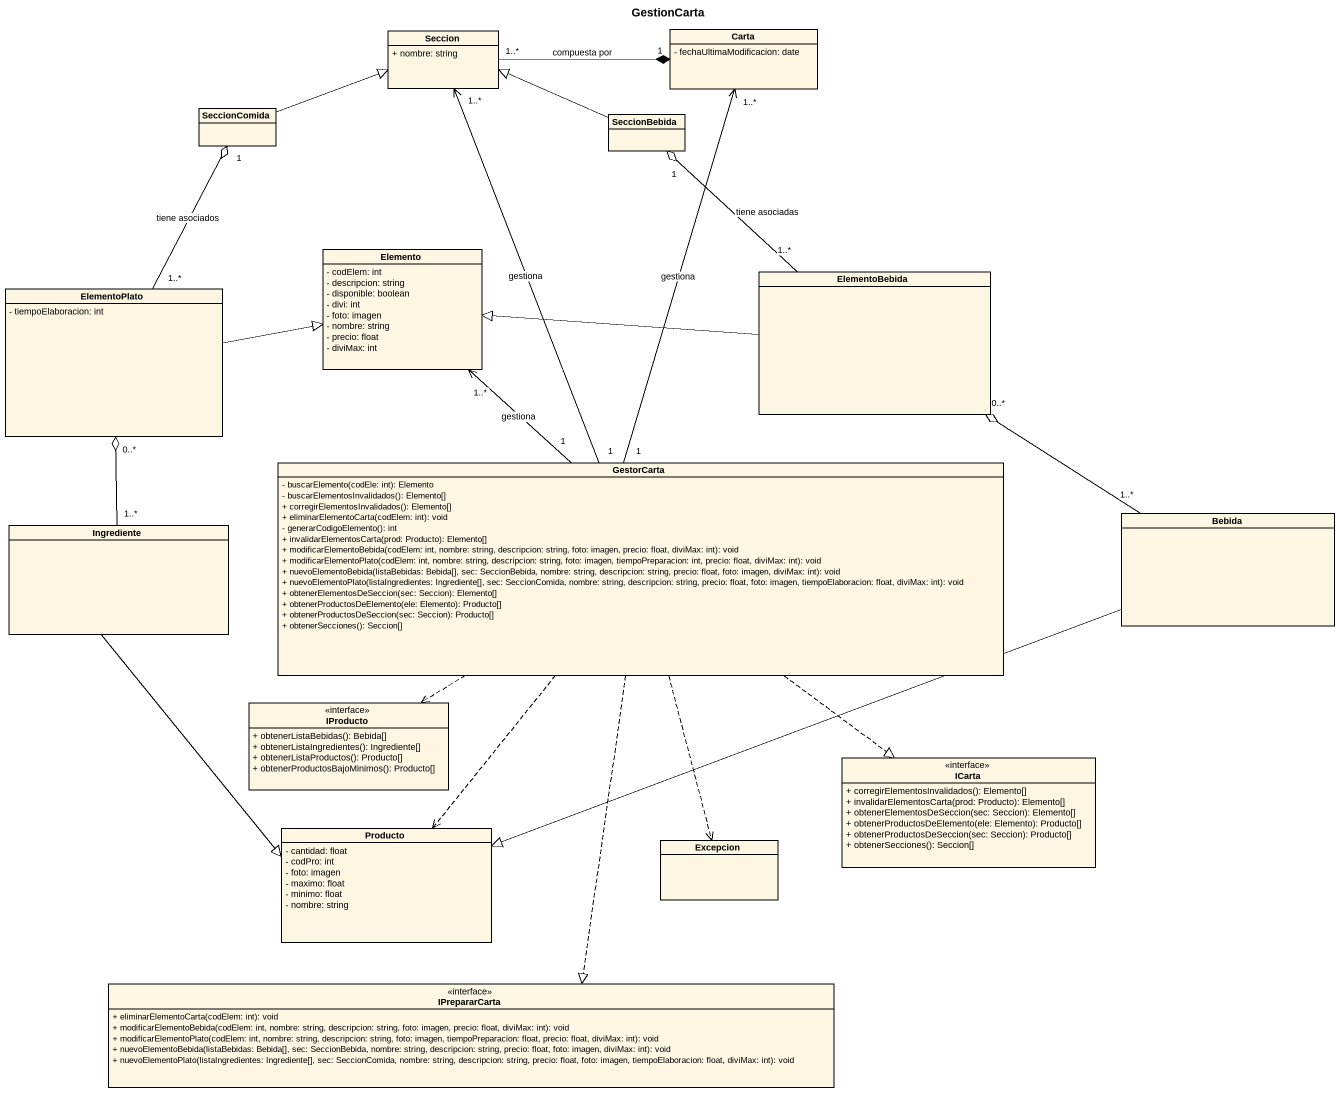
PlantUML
@startuml
title GestionCarta
hide circle
hide empty members
skinparam classAttributeIconSize 0
class Seccion {
  + nombre: string
}
class Carta {
  - fechaUltimaModificacion: date
}
class SeccionComida
class SeccionBebida
class Elemento {
  - codElem: int
  - descripcion: string
  - disponible: boolean
  - divi: int
  - foto: imagen
  - nombre: string
  - precio: float
  - diviMax: int
}
class ElementoPlato {
  - tiempoElaboracion: int
}
class ElementoBebida
class GestorCarta {
  - buscarElemento(codEle: int): Elemento
  - buscarElementosInvalidados(): Elemento[]
  + corregirElementosInvalidados(): Elemento[]
  + eliminarElementoCarta(codElem: int): void
  - generarCodigoElemento(): int
  + invalidarElementosCarta(prod: Producto): Elemento[]
  + modificarElementoBebida(codElem: int, nombre: string, descripcion: string, foto: imagen, precio: float, diviMax: int): void
  + modificarElementoPlato(codElem: int, nombre: string, descripcion: string, foto: imagen, tiempoPreparacion: int, precio: float, diviMax: int): void
  + nuevoElementoBebida(listaBebidas: Bebida[], sec: SeccionBebida, nombre: string, descripcion: string, precio: float, foto: imagen, diviMax: int): void
  + nuevoElementoPlato(listaIngredientes: Ingrediente[], sec: SeccionComida, nombre: string, descripcion: string, precio: float, foto: imagen, tiempoElaboracion: float, diviMax: int): void
  + obtenerElementosDeSeccion(sec: Seccion): Elemento[]
  + obtenerProductosDeElemento(ele: Elemento): Producto[]
  + obtenerProductosDeSeccion(sec: Seccion): Producto[]
  + obtenerSecciones(): Seccion[]
}
class Bebida
class Ingrediente
class IProducto <<interface>> {
  + obtenerListaBebidas(): Bebida[]
  + obtenerListaIngredientes(): Ingrediente[]
  + obtenerListaProductos(): Producto[]
  + obtenerProductosBajoMinimos(): Producto[]
}
class ICarta <<interface>> {
  + corregirElementosInvalidados(): Elemento[]
  + invalidarElementosCarta(prod: Producto): Elemento[]
  + obtenerElementosDeSeccion(sec: Seccion): Elemento[]
  + obtenerProductosDeElemento(ele: Elemento): Producto[]
  + obtenerProductosDeSeccion(sec: Seccion): Producto[]
  + obtenerSecciones(): Seccion[]
}
class Producto {
  - cantidad: float
  - codPro: int
  - foto: imagen
  - maximo: float
  - minimo: float
  - nombre: string
}
class Excepcion
class IPrepararCarta <<interface>> {
  + eliminarElementoCarta(codElem: int): void
  + modificarElementoBebida(codElem: int, nombre: string, descripcion: string, foto: imagen, precio: float, diviMax: int): void
  + modificarElementoPlato(codElem: int, nombre: string, descripcion: string, foto: imagen, tiempoPreparacion: float, precio: float, diviMax: int): void
  + nuevoElementoBebida(listaBebidas: Bebida[], sec: SeccionBebida, nombre: string, descripcion: string, precio: float, foto: imagen, diviMax: int): void
  + nuevoElementoPlato(listaIngredientes: Ingrediente[], sec: SeccionComida, nombre: string, descripcion: string, precio: float, foto: imagen, tiempoElaboracion: float, diviMax: int): void
}
Seccion "1..*" -right-* "1" Carta : compuesta por
SeccionComida -right-|> Seccion
SeccionBebida -left-|> Seccion
ElementoPlato "1..*" -up-o "1" SeccionComida : tiene asociados
ElementoPlato -right-|> Elemento
ElementoBebida "1..*" -up-o "1" SeccionBebida : tiene asociadas
ElementoBebida -left-|> Elemento
GestorCarta "1" -up-> "1..*" Seccion : gestiona
GestorCarta "1" -up-> "1..*" Carta : gestiona
GestorCarta "1" -up-> "1..*" Elemento : gestiona
GestorCarta ..> IProducto
GestorCarta ..|> ICarta
GestorCarta ..> Producto
GestorCarta ..> Excepcion
GestorCarta ..|> IPrepararCarta
Bebida "1..*" -up-o "0..*" ElementoBebida
Bebida -left-|> Producto
Ingrediente "1..*" -up-o "0..*" ElementoPlato
Ingrediente --|> Producto
@enduml
